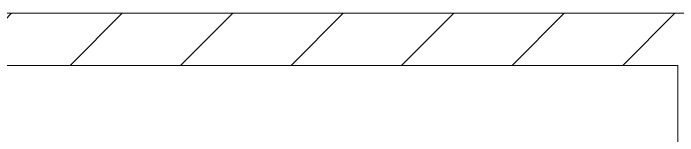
# Model space of a CAD drawing. Header units: millimetres. Extents: x -4000 to 187956, y -58990 to 162485.
# Drawn here: x 35350 to 37900, y 132031 to 132500 of the extents above; entities that cross this region are included whole.
import ezdxf

# ---------------------------------------------------------------- set-up
doc = ezdxf.new("R2010")
doc.units = ezdxf.units.MM
doc.layers.add('A-WALL', color=113, linetype='Continuous', lineweight=13)
doc.layers.add('A-WALL-PATT', color=111, linetype='Continuous', lineweight=13)

# ---------------------------------------------------------------- blocks, each defined once
blk = doc.blocks.new('CMF2_NHAXUONG_A_rvt-1-FFS - TANG 1')
at = {"layer": 'A-WALL-PATT', "lineweight": 9}
h = blk.add_hatch(dxfattribs=at)
h.set_pattern_fill('FP_12', color=250, style=0, pattern_type=2)
h.set_pattern_definition([(45, (0, 0), (-212.13203, 212.13203), [])])
h.paths.add_polyline_path([(43200, 132300), (43200, 132500), (33100, 132500), (33100, 132300), (43000, 132300)])
at = {"layer": 'A-WALL', "color": 50, "lineweight": 15}
for p, q in [((43200, 132500), (33100, 132500)), ((33100, 132300), (37900.1, 132300)), ((37900.1, 132300), (37900.1, 127800))]:
    blk.add_line(p, q, dxfattribs=at)
at = {"layer": 'A-WALL', "color": 35, "lineweight": 15}
for p, q in [((43200, 132500), (33100, 132500)), ((33100, 132300), (37900.1, 132300)), ((37900.1, 132300), (37900.1, 127800))]:
    blk.add_line(p, q, dxfattribs=at)

msp = doc.modelspace()

# ---------------------------------------------------------------- block references
at = {"lineweight": 5}
msp.add_blockref('CMF2_NHAXUONG_A_rvt-1-FFS - TANG 1', (0, 0), dxfattribs=at)

doc.saveas('drawing.dxf')
